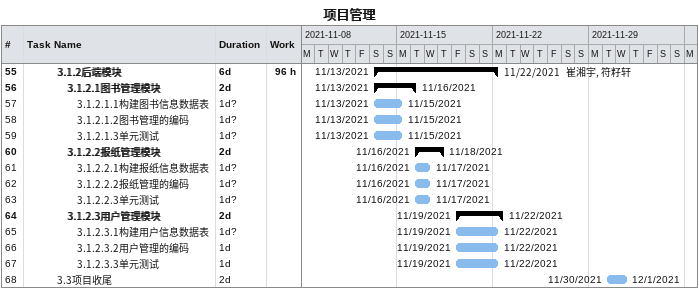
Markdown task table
项目管理

| ID | Level | Task | Duration | Start | Finish | Resources | Work (h) |
|---|---|---|---|---|---|---|---|
| 55 | 4 | **3.1.2后端模块** | 6d | 2021-11-13 | 2021-11-22 | 崔湘宇, 符籽轩 | 96 |
| 56 | 5 | **3.1.2.1图书管理模块** | 2d | 2021-11-13 | 2021-11-16 |  |  |
| 57 | 6 | 3.1.2.1.1构建图书信息数据表 | 1d? | 2021-11-13 | 2021-11-15 |  |  |
| 58 | 6 | 3.1.2.1.2图书管理的编码 | 1d? | 2021-11-13 | 2021-11-15 |  |  |
| 59 | 6 | 3.1.2.1.3单元测试 | 1d? | 2021-11-13 | 2021-11-15 |  |  |
| 60 | 5 | **3.1.2.2报纸管理模块** | 2d | 2021-11-16 | 2021-11-18 |  |  |
| 61 | 6 | 3.1.2.2.1构建报纸信息数据表 | 1d? | 2021-11-16 | 2021-11-17 |  |  |
| 62 | 6 | 3.1.2.2.2报纸管理的编码 | 1d? | 2021-11-16 | 2021-11-17 |  |  |
| 63 | 6 | 3.1.2.2.3单元测试 | 1d? | 2021-11-16 | 2021-11-17 |  |  |
| 64 | 5 | **3.1.2.3用户管理模块** | 2d | 2021-11-19 | 2021-11-22 |  |  |
| 65 | 6 | 3.1.2.3.1构建用户信息数据表 | 1d? | 2021-11-19 | 2021-11-22 |  |  |
| 66 | 6 | 3.1.2.3.2用户管理的编码 | 1d | 2021-11-19 | 2021-11-22 |  |  |
| 67 | 6 | 3.1.2.3.3单元测试 | 1d | 2021-11-19 | 2021-11-22 |  |  |
| 68 | 4 | 3.3项目收尾 | 2d | 2021-11-30 | 2021-12-01 |  |  |
